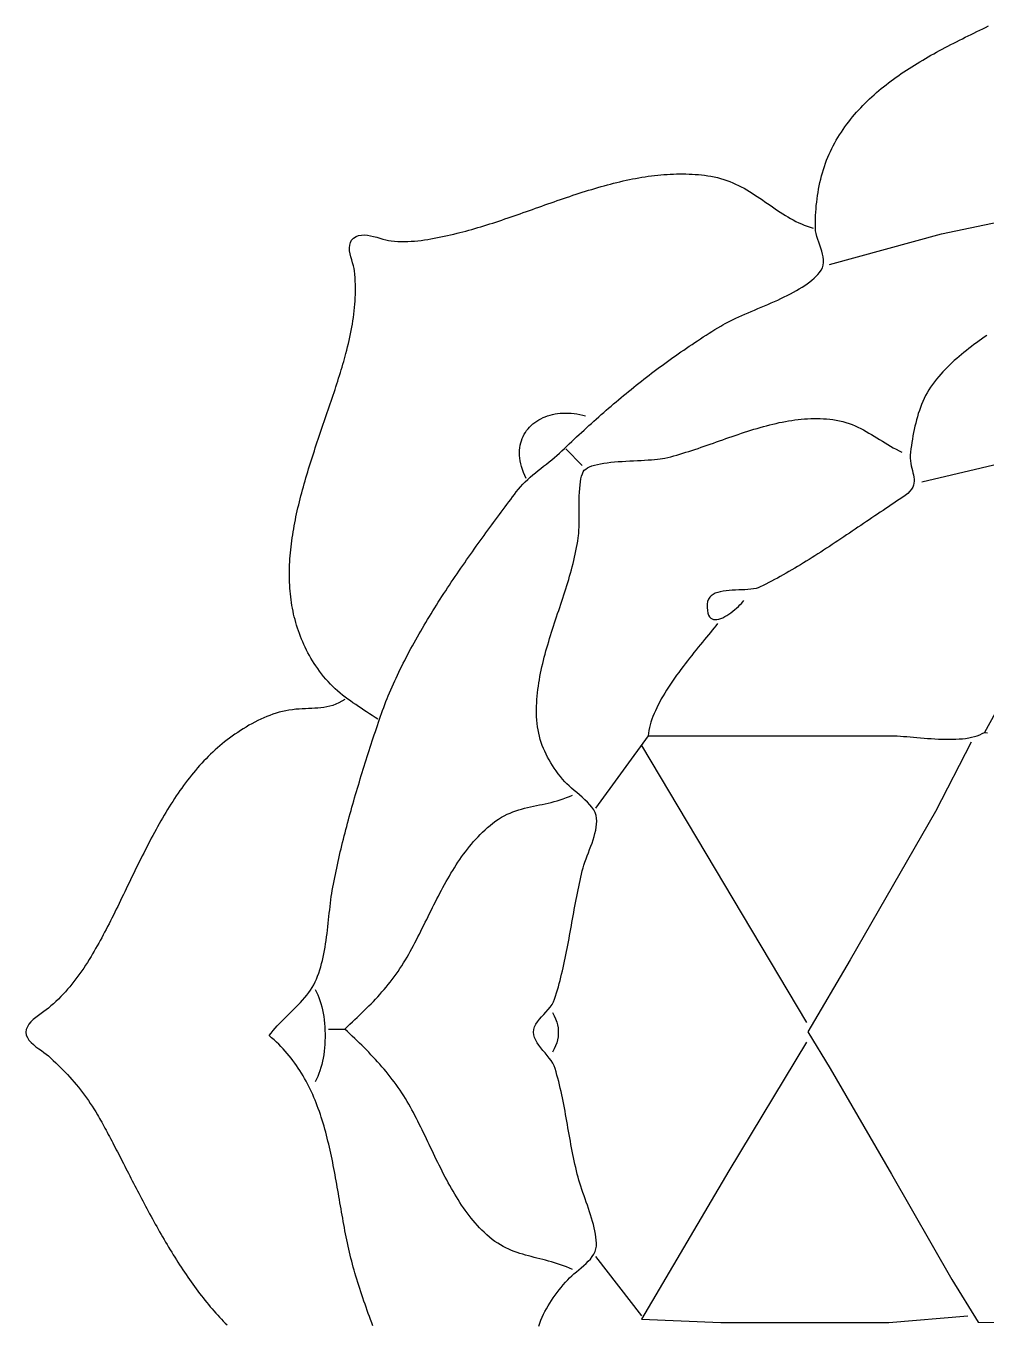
# Model space of a CAD drawing. Header units: millimetres. Extents: x 159 to 840, y 158 to 838.
# Drawn here: x 159.2 to 450.5, y 410.5 to 804.3 of the extents above; entities that cross this region are included whole.
import ezdxf

# ---------------------------------------------------------------- set-up
doc = ezdxf.new("R2010")
doc.units = ezdxf.units.MM
doc.layers.add('0_0_0', color=3, linetype='Continuous')

msp = doc.modelspace()

# ---------------------------------------------------------------- linework, layer by layer
at = {"layer": '0_0_0'}
for points in [[(264.468, 409.9779), (264.1151, 410.9099), (263.7664, 411.8431), (263.4217, 412.7778), (263.081, 413.7138), (262.7445, 414.6511), (262.4122, 415.5898), (262.084, 416.5297), (261.76, 417.471), (261.4402, 418.4136), (261.1246, 419.3574), (260.8133, 420.3026), (260.5063, 421.249), (260.2035, 422.1967), (259.9051, 423.1457), (259.6111, 424.0959), (259.3214, 425.0473), (259.0362, 426), (258.7761, 426.892), (258.5241, 427.7883), (258.2797, 428.6888), (258.0428, 429.5934), (257.8128, 430.5017), (257.5895, 431.4136), (257.3725, 432.329), (257.1615, 433.2477), (256.9561, 434.1694), (256.756, 435.094), (256.5608, 436.0213), (256.3701, 436.9511), (256.1838, 437.8833), (256.0013, 438.8176), (255.8223, 439.7539), (255.6465, 440.692), (255.4736, 441.6316), (255.3032, 442.5727), (255.135, 443.5151), (254.9685, 444.4585), (254.8035, 445.4027), (254.6397, 446.3477), (254.4766, 447.2931), (254.3139, 448.2389), (254.1513, 449.1848), (253.9885, 450.1306), (253.825, 451.0763), (253.6606, 452.0215), (253.4948, 452.9661), (253.3274, 453.9099), (253.158, 454.8528), (252.9863, 455.7945), (252.8118, 456.7349), (252.6343, 457.6737), (252.4535, 458.6109), (252.2689, 459.5462), (252.0802, 460.4794), (251.8871, 461.4104), (251.6892, 462.3389), (251.4862, 463.2648), (251.2778, 464.1879), (251.0635, 465.1081), (250.8431, 466.025), (250.6161, 466.9387), (250.3823, 467.8487), (250.1414, 468.7551), (249.8928, 469.6576), (249.6364, 470.5559), (249.3718, 471.45), (249.0986, 472.3397), (248.8164, 473.2247), (248.525, 474.1049), (248.2239, 474.9801), (247.9129, 475.8501), (247.5915, 476.7148), (247.2595, 477.5739), (246.9165, 478.4272), (246.5622, 479.2747), (246.1961, 480.116), (245.818, 480.951), (245.4275, 481.7796), (245.0243, 482.6015), (244.6079, 483.4166), (244.1782, 484.2247), (243.7346, 485.0256), (243.277, 485.819), (242.8048, 486.6049), (242.3179, 487.3831), (241.8158, 488.1533), (241.2982, 488.9154), (240.7647, 489.6692), (240.215, 490.4145), (239.6488, 491.1511), (239.0656, 491.8788), (238.4652, 492.5976), (237.8473, 493.3071), (237.2114, 494.0072), (236.5572, 494.6977), (235.8844, 495.3784), (235.1926, 496.0492), (234.4815, 496.7098), (233.7507, 497.3601), (233, 498), (233.5641, 498.7667), (234.1621, 499.5186), (234.7899, 500.2575), (235.4435, 500.9853), (236.1186, 501.7037), (236.8112, 502.4148), (237.5171, 503.1203), (238.2323, 503.8221), (238.9527, 504.5221), (239.674, 505.2221), (240.3923, 505.9239), (241.1034, 506.6295), (241.8031, 507.3407), (242.4875, 508.0594), (243.1523, 508.7874), (243.7934, 509.5266), (244.4068, 510.2788), (244.9884, 511.0459), (245.5339, 511.8297), (246.0394, 512.6322), (246.5007, 513.4552), (246.9265, 514.3073), (247.3222, 515.1815), (247.6894, 516.0765), (248.0295, 516.9908), (248.3441, 517.923), (248.6347, 518.8719), (248.9027, 519.8358), (249.1496, 520.8136), (249.3771, 521.8038), (249.5865, 522.8049), (249.7794, 523.8157), (249.9573, 524.8347), (250.1217, 525.8605), (250.2741, 526.8918), (250.416, 527.9271), (250.5489, 528.9651), (250.6743, 530.0044), (250.7938, 531.0436), (250.9088, 532.0813), (251.0209, 533.1161), (251.1315, 534.1467), (251.2421, 535.1715), (251.3544, 536.1893), (251.4696, 537.1987), (251.5895, 538.1983), (251.7154, 539.1866), (251.8489, 540.1623), (251.9915, 541.124), (252.1447, 542.0704), (252.3101, 543), (252.4947, 543.9768), (252.6839, 544.9534), (252.8775, 545.9297), (253.0754, 546.9056), (253.2776, 547.8812), (253.484, 548.8564), (253.6945, 549.8312), (253.909, 550.8056), (254.1275, 551.7796), (254.3498, 552.7532), (254.576, 553.7263), (254.8059, 554.699), (255.0394, 555.6712), (255.2764, 556.6429), (255.517, 557.6141), (255.761, 558.5848), (256.0083, 559.555), (256.2589, 560.5246), (256.5126, 561.4936), (256.7694, 562.4621), (257.0292, 563.43), (257.292, 564.3972), (257.5577, 565.3639), (257.8261, 566.3299), (258.0972, 567.2952), (258.371, 568.2599), (258.6473, 569.2239), (258.9261, 570.1872), (259.2072, 571.1498), (259.4907, 572.1117), (259.7764, 573.0728), (260.0643, 574.0332), (260.3542, 574.9928), (260.6462, 575.9516), (260.9401, 576.9096), (261.2358, 577.8668), (261.5333, 578.8232), (261.8325, 579.7787), (262.1333, 580.7334), (262.4356, 581.6872), (262.7394, 582.6401), (263.0445, 583.5921), (263.351, 584.5431), (263.6587, 585.4933), (263.9675, 586.4424), (264.2774, 587.3907), (264.5883, 588.3379), (264.9001, 589.2842), (265.2127, 590.2294), (265.526, 591.1736), (265.8401, 592.1168), (266.1547, 593.0589), (266.4699, 594), (266.7731, 594.8906), (267.0856, 595.7818), (267.4073, 596.6736), (267.7379, 597.566), (268.0774, 598.4587), (268.4255, 599.3519), (268.7822, 600.2454), (269.1473, 601.1391), (269.5205, 602.033), (269.9018, 602.9271), (270.291, 603.8213), (270.688, 604.7154), (271.0925, 605.6095), (271.5045, 606.5036), (271.9238, 607.3974), (272.3502, 608.291), (272.7836, 609.1844), (273.2238, 610.0774), (273.6707, 610.9699), (274.1241, 611.862), (274.5839, 612.7536), (275.0499, 613.6446), (275.5219, 614.5349), (275.9998, 615.4245), (276.4835, 616.3133), (276.9727, 617.2013), (277.4674, 618.0884), (277.9674, 618.9745), (278.4725, 619.8596), (278.9826, 620.7436), (279.4975, 621.6265), (280.017, 622.5081), (280.5411, 623.3885), (281.0695, 624.2676), (281.6022, 625.1453), (282.1388, 626.0215), (282.6794, 626.8962), (283.2237, 627.7693), (283.7716, 628.6408), (284.3229, 629.5106), (284.8775, 630.3786), (285.4352, 631.2449), (285.9959, 632.1092), (286.5594, 632.9716), (287.1256, 633.832), (287.6943, 634.6904), (288.2653, 635.5466), (288.8385, 636.4006), (289.4138, 637.2524), (289.9909, 638.1018), (290.5698, 638.9489), (291.1503, 639.7936), (291.7321, 640.6358), (292.3153, 641.4754), (292.8996, 642.3124), (293.4848, 643.1468), (294.0709, 643.9784), (294.6576, 644.8072), (295.2448, 645.6331), (295.8323, 646.4561), (296.42, 647.2762), (297.0078, 648.0932), (297.5955, 648.9071), (298.1829, 649.7178), (298.7698, 650.5253), (299.3562, 651.3295), (299.9419, 652.1304), (300.5266, 652.9278), (301.1103, 653.7218), (301.6929, 654.5123), (302.274, 655.2991), (302.8537, 656.0823), (303.4317, 656.8618), (304.0079, 657.6375), (304.5821, 658.4094), (305.1542, 659.1774), (305.7241, 659.9414), (306.2915, 660.7014), (306.8563, 661.4573), (307.4184, 662.2091), (307.9776, 662.9567), (308.6076, 663.7594), (309.2731, 664.5356), (309.9706, 665.2879), (310.6963, 666.0187), (311.4468, 666.7306), (312.2185, 667.4261), (313.0078, 668.1078), (313.8111, 668.7783), (314.6249, 669.4401), (315.4456, 670.0957), (316.2696, 670.7477), (317.0933, 671.3986), (317.9132, 672.051), (318.7257, 672.7074), (319.5272, 673.3704), (320.3142, 674.0425), (321.083, 674.7263), (321.8302, 675.4243), (322.5749, 676.1378), (323.3191, 676.8475), (324.0629, 677.5534), (324.8064, 678.2556), (325.5497, 678.954), (326.2929, 679.6488), (327.0361, 680.34), (327.7794, 681.0275), (328.5229, 681.7115), (329.2668, 682.392), (330.011, 683.069), (330.7558, 683.7425), (331.5012, 684.4126), (332.2473, 685.0794), (332.9942, 685.7428), (333.7421, 686.4029), (334.4909, 687.0597), (335.2409, 687.7133), (335.9921, 688.3637), (336.7447, 689.011), (337.4987, 689.6551), (338.2542, 690.2962), (339.0113, 690.9342), (339.7702, 691.5692), (340.531, 692.2012), (341.2936, 692.8304), (342.0583, 693.4566), (342.8252, 694.0799), (343.5943, 694.7005), (344.3657, 695.3182), (345.1396, 695.9332), (345.9161, 696.5455), (346.6952, 697.1552), (347.477, 697.7622), (348.2617, 698.3665), (349.0494, 698.9684), (349.8401, 699.5677), (350.634, 700.1645), (351.4311, 700.7589), (352.2316, 701.3508), (353.0356, 701.9404), (353.8432, 702.5277), (354.6544, 703.1126), (355.4694, 703.6953), (356.2882, 704.2757), (357.1111, 704.854), (357.938, 705.4301), (358.7691, 706.004), (359.6045, 706.576), (360.4442, 707.1458), (361.2885, 707.7137), (362.1373, 708.2796), (362.9908, 708.8435), (363.8491, 709.4056), (364.7123, 709.9658), (365.5805, 710.5242), (366.4538, 711.0808), (367.3323, 711.6356), (368.2161, 712.1887), (369.1053, 712.7402), (370, 713.2901), (370.6759, 713.6897), (371.394, 714.0889), (372.1514, 714.4881), (372.9453, 714.8876), (373.7728, 715.2878), (374.631, 715.6892), (375.517, 716.092), (376.4281, 716.4968), (377.3613, 716.9039), (378.3138, 717.3137), (379.2827, 717.7265), (380.2651, 718.1428), (381.2582, 718.5629), (382.2591, 718.9873), (383.265, 719.4164), (384.2729, 719.8504), (385.2801, 720.2899), (386.2836, 720.7352), (387.2806, 721.1867), (388.2682, 721.6448), (389.2436, 722.1098), (390.2039, 722.5823), (391.1462, 723.0625), (392.0676, 723.5508), (392.9654, 724.0477), (393.8366, 724.5535), (394.6784, 725.0687), (395.4879, 725.5935), (396.2622, 726.1285), (396.9985, 726.674), (397.6939, 727.2303), (398.3456, 727.7979), (398.9507, 728.3772), (399.5062, 728.9685), (400.0094, 729.5723), (400.4575, 730.189), (400.8646, 730.9382), (401.1152, 731.7219), (401.2281, 732.5356), (401.2224, 733.3748), (401.1168, 734.235), (400.9302, 735.1116), (400.6816, 736.0003), (400.3898, 736.8964), (400.0737, 737.7955), (399.7523, 738.693), (399.4443, 739.5845), (399.1687, 740.4654), (398.9444, 741.3313), (398.7903, 742.1777), (398.7253, 743), (398.7166, 743.9506), (398.7239, 744.9123), (398.7475, 745.8836), (398.7874, 746.8634), (398.8438, 747.8503), (398.9169, 748.8431), (399.0068, 749.8406), (399.1138, 750.8414), (399.2378, 751.8444), (399.3792, 752.8483), (399.5381, 753.8517), (399.7145, 754.8536), (399.9088, 755.8524), (400.1209, 756.8472), (400.3512, 757.8365), (400.5998, 758.8191), (400.8667, 759.7937), (401.1523, 760.7592), (401.4565, 761.7141), (401.7797, 762.6574), (402.1219, 763.5876), (402.4833, 764.5036), (402.8641, 765.4041), (403.2644, 766.2878), (403.6843, 767.1535), (404.1242, 768), (404.5944, 768.855), (405.0783, 769.6969), (405.5754, 770.5259), (406.0857, 771.3421), (406.6089, 772.1458), (407.1447, 772.9372), (407.6929, 773.7165), (408.2534, 774.4839), (408.8258, 775.2396), (409.41, 775.9837), (410.0057, 776.7166), (410.6127, 777.4384), (411.2308, 778.1493), (411.8597, 778.8495), (412.4992, 779.5392), (413.1491, 780.2187), (413.8092, 780.8881), (414.4793, 781.5476), (415.159, 782.1975), (415.8482, 782.8379), (416.5467, 783.469), (417.2542, 784.0911), (417.9705, 784.7044), (418.6954, 785.309), (419.4287, 785.9052), (420.17, 786.4931), (420.9193, 787.073), (421.6762, 787.6451), (422.4406, 788.2096), (423.2122, 788.7667), (423.9908, 789.3166), (424.7762, 789.8594), (425.5681, 790.3955), (426.3663, 790.9249), (427.1707, 791.448), (427.9808, 791.9649), (428.7966, 792.4758), (429.6178, 792.9809), (430.4442, 793.4805), (431.2756, 793.9746), (432.1116, 794.4637), (432.9522, 794.9477), (433.7971, 795.427), (434.646, 795.9017), (435.4987, 796.3721), (436.355, 796.8384), (437.2147, 797.3007), (438.0775, 797.7593), (438.9432, 798.2143), (439.8116, 798.666), (440.6825, 799.1146), (441.5556, 799.5603), (442.4308, 800.0033), (443.3077, 800.4437), (444.1862, 800.8819), (445.0659, 801.318), (445.9468, 801.7521), (446.8286, 802.1846), (447.711, 802.6156), (448.5939, 803.0453), (449.4769, 803.4739), (450.36, 803.9016), (451.2427, 804.3287)], [(403, 732), (437, 741.2685), (482.8711, 750.8611), (499, 762.7932), (514.2593, 751.1404), (572, 738.0247), (592.9066, 732.3364), (601, 743)], [(266, 594), (265.1365, 594.5695), (264.2772, 595.1293), (263.4228, 595.6818), (262.5738, 596.2293), (261.7307, 596.7741), (260.8942, 597.3184), (260.0647, 597.8645), (259.2429, 598.4149), (258.4294, 598.9718), (257.6246, 599.5374), (256.8291, 600.1142), (256.0436, 600.7044), (255.2686, 601.3102), (254.5047, 601.9342), (253.7524, 602.5784), (253.0123, 603.2453), (252.2849, 603.9371), (251.5709, 604.6562), (250.8708, 605.4048), (250.1852, 606.1853), (249.5146, 607), (248.9052, 607.7807), (248.3171, 608.5658), (247.7499, 609.3551), (247.2034, 610.1486), (246.6774, 610.9461), (246.1716, 611.7476), (245.6857, 612.553), (245.2195, 613.3624), (244.7728, 614.1755), (244.3453, 614.9923), (243.9367, 615.8128), (243.5468, 616.6368), (243.1754, 617.4644), (242.8222, 618.2954), (242.487, 619.1298), (242.1694, 619.9675), (241.8694, 620.8084), (241.5865, 621.6525), (241.3206, 622.4996), (241.0715, 623.3498), (240.8387, 624.2029), (240.6223, 625.0589), (240.4217, 625.9177), (240.2369, 626.7792), (240.0676, 627.6434), (239.9135, 628.5102), (239.7744, 629.3795), (239.6499, 630.2513), (239.54, 631.1254), (239.4443, 632.0018), (239.3626, 632.8805), (239.2945, 633.7614), (239.24, 634.6443), (239.1987, 635.5293), (239.1704, 636.4162), (239.1548, 637.305), (239.1517, 638.1957), (239.1609, 639.088), (239.182, 639.9821), (239.2149, 640.8777), (239.2592, 641.7749), (239.3148, 642.6736), (239.3814, 643.5736), (239.4587, 644.475), (239.5466, 645.3776), (239.6446, 646.2814), (239.7527, 647.1863), (239.8705, 648.0922), (239.9978, 648.9991), (240.1343, 649.9069), (240.2799, 650.8156), (240.4342, 651.725), (240.597, 652.635), (240.7681, 653.5457), (240.9471, 654.4569), (241.134, 655.3686), (241.3283, 656.2807), (241.5299, 657.1932), (241.7385, 658.1059), (241.9538, 659.0188), (242.1757, 659.9318), (242.4038, 660.8448), (242.6379, 661.7579), (242.8779, 662.6708), (243.1233, 663.5836), (243.374, 664.4961), (243.6297, 665.4084), (243.8901, 666.3203), (244.1551, 667.2317), (244.4244, 668.1426), (244.6977, 669.0529), (244.9748, 669.9626), (245.2554, 670.8715), (245.5392, 671.7797), (245.8261, 672.687), (246.1158, 673.5933), (246.408, 674.4986), (246.7025, 675.4029), (246.999, 676.306), (247.2973, 677.2078), (247.5971, 678.1084), (247.8982, 679.0076), (248.2004, 679.9054), (248.5033, 680.8017), (248.8068, 681.6964), (249.1105, 682.5894), (249.4143, 683.4808), (249.7179, 684.3703), (250.0211, 685.258), (250.3235, 686.1438), (250.625, 687.0276), (250.9252, 687.9093), (251.2241, 688.7888), (251.5212, 689.6662), (251.8164, 690.5413), (252.1093, 691.414), (252.3998, 692.2843), (252.6877, 693.1521), (252.9726, 694.0173), (253.2542, 694.8799), (253.5325, 695.7398), (253.807, 696.5969), (254.0776, 697.4512), (254.344, 698.3026), (254.606, 699.1509), (254.8633, 699.9962), (255.1157, 700.8384), (255.3628, 701.6774), (255.6046, 702.5131), (255.8406, 703.3455), (256.0707, 704.1745), (256.2947, 705), (256.5544, 705.9853), (256.8054, 706.9711), (257.0469, 707.9574), (257.2784, 708.9444), (257.4995, 709.9321), (257.7095, 710.9207), (257.9079, 711.9102), (258.0942, 712.9008), (258.2678, 713.8926), (258.4281, 714.8856), (258.5747, 715.8799), (258.7069, 716.8757), (258.8242, 717.8731), (258.9261, 718.8721), (259.012, 719.8729), (259.0813, 720.8756), (259.1336, 721.8802), (259.1683, 722.8869), (259.1847, 723.8957), (259.1825, 724.9069), (259.1609, 725.9203), (259.1196, 726.9363), (259.0578, 727.9548), (258.9752, 728.976), (258.8711, 730), (258.7461, 730.743), (258.5474, 731.5571), (258.3027, 732.4259), (258.0396, 733.3326), (257.7861, 734.2609), (257.5697, 735.1941), (257.4184, 736.1157), (257.3598, 737.0092), (257.4217, 737.8581), (257.6318, 738.6457), (258.018, 739.3557), (258.608, 739.9714), (259.3433, 740.4428), (260.1404, 740.7459), (260.9888, 740.902), (261.8782, 740.9328), (262.798, 740.8598), (263.7378, 740.7047), (264.6872, 740.4889), (265.6357, 740.2341), (266.573, 739.9617), (267.4885, 739.6935), (268.3717, 739.4509), (269.2124, 739.2555), (270, 739.1289), (271.0105, 739.0321), (272.0212, 738.9676), (273.0317, 738.9338), (274.0418, 738.929), (275.0515, 738.9515), (276.0604, 738.9997), (277.0684, 739.0718), (278.0752, 739.1664), (279.0808, 739.2816), (280.0849, 739.4159), (281.0872, 739.5675), (282.0877, 739.7349), (283.0861, 739.9163), (284.0822, 740.1101), (285.0758, 740.3146), (286.0667, 740.5283), (287.0548, 740.7494), (288.0399, 740.9762), (289.0216, 741.2071), (290, 741.4406), (290.8941, 741.659), (291.7904, 741.8858), (292.6888, 742.1208), (293.5892, 742.3635), (294.4916, 742.6138), (295.396, 742.8712), (296.3024, 743.1354), (297.2106, 743.4061), (298.1206, 743.683), (299.0325, 743.9657), (299.9462, 744.254), (300.8616, 744.5475), (301.7787, 744.8459), (302.6975, 745.1488), (303.6178, 745.456), (304.5398, 745.7671), (305.4634, 746.0817), (306.3884, 746.3997), (307.3149, 746.7206), (308.2429, 747.0441), (309.1722, 747.3699), (310.1029, 747.6976), (311.035, 748.0271), (311.9683, 748.3578), (312.9028, 748.6896), (313.8386, 749.022), (314.7756, 749.3548), (315.7136, 749.6876), (316.6528, 750.0201), (317.593, 750.352), (318.5343, 750.683), (319.4765, 751.0127), (320.4197, 751.3409), (321.3638, 751.6671), (322.3087, 751.9911), (323.2545, 752.3125), (324.201, 752.6311), (325.1484, 752.9464), (326.0964, 753.2582), (327.0451, 753.5662), (327.9945, 753.87), (328.9444, 754.1693), (329.8949, 754.4638), (330.846, 754.7531), (331.7975, 755.037), (332.7495, 755.3151), (333.7018, 755.5871), (334.6546, 755.8526), (335.6077, 756.1114), (336.5611, 756.363), (337.5148, 756.6073), (338.4686, 756.8439), (339.4227, 757.0724), (340.3769, 757.2925), (341.3312, 757.5039), (342.2856, 757.7063), (343.24, 757.8993), (344.1944, 758.0827), (345.1488, 758.256), (346.1031, 758.4191), (347.0573, 758.5715), (348.0113, 758.7129), (348.9651, 758.8431), (349.9187, 758.9616), (350.872, 759.0682), (351.825, 759.1626), (352.7776, 759.2443), (353.7299, 759.3132), (354.6817, 759.3688), (355.6331, 759.4108), (356.584, 759.439), (357.5343, 759.453), (358.4841, 759.4525), (359.4333, 759.4371), (360.3818, 759.4065), (361.3296, 759.3605), (362.2767, 759.2986), (363.223, 759.2206), (364.1686, 759.1261), (365.1133, 759.0148), (366.0571, 758.8865), (367, 758.7407), (368.0121, 758.5544), (369.0015, 758.333), (369.9691, 758.0783), (370.9162, 757.7922), (371.8438, 757.4766), (372.7531, 757.1333), (373.6452, 756.7643), (374.5212, 756.3713), (375.3823, 755.9563), (376.2296, 755.5211), (377.0641, 755.0676), (377.8872, 754.5977), (378.6997, 754.1133), (379.503, 753.6162), (380.2981, 753.1083), (381.0861, 752.5916), (381.8682, 752.0677), (382.6455, 751.5387), (383.4191, 751.0065), (384.1902, 750.4728), (384.9598, 749.9395), (385.7291, 749.4086), (386.4993, 748.8819), (387.2714, 748.3613), (388.0467, 747.8487), (388.8261, 747.3459), (389.6109, 746.8547), (390.4021, 746.3772), (391.2009, 745.9151), (392.0084, 745.4704), (392.8258, 745.0449), (393.6542, 744.6404), (394.4946, 744.2589), (395.3483, 743.9022), (396.2163, 743.5723), (397.0998, 743.2709), (398, 743)], [(450.7434, 710.4317), (449.945, 709.8913), (449.1523, 709.3442), (448.3656, 708.79), (447.585, 708.2285), (446.8108, 707.6594), (446.0432, 707.0823), (445.2826, 706.497), (444.5291, 705.9031), (443.7829, 705.3004), (443.0443, 704.6885), (442.3136, 704.0671), (441.591, 703.436), (440.8766, 702.7948), (440.1709, 702.1433), (439.4739, 701.481), (438.786, 700.8078), (438.1074, 700.1233), (437.4383, 699.4273), (436.7789, 698.7193), (436.1296, 697.9992), (435.458, 697.2123), (434.8241, 696.4097), (434.2264, 695.592), (433.6638, 694.7599), (433.1348, 693.9138), (432.6381, 693.0545), (432.1724, 692.1825), (431.7363, 691.2984), (431.3285, 690.4028), (430.9477, 689.4963), (430.5925, 688.5795), (430.2616, 687.653), (429.9537, 686.7174), (429.6674, 685.7734), (429.4013, 684.8214), (429.1542, 683.8622), (428.9248, 682.8963), (428.7116, 681.9242), (428.5134, 680.9467), (428.3288, 679.9643), (428.1564, 678.9776), (427.995, 677.9873), (427.8433, 676.9938), (427.6997, 675.9978), (427.5632, 675), (427.4816, 674.0867), (427.4783, 673.219), (427.5394, 672.3933), (427.6511, 671.6058), (427.7994, 670.8528), (427.9705, 670.1307), (428.1506, 669.4358), (428.3257, 668.7642), (428.482, 668.1124), (428.6056, 667.4767), (428.6826, 666.8533), (428.6992, 666.2385), (428.6415, 665.6287), (428.4956, 665.0202), (428.2477, 664.4092), (427.8838, 663.7921), (427.3901, 663.1651), (426.7527, 662.5246), (425.9578, 661.8668), (424.9915, 661.1882), (424.1823, 660.658), (423.3691, 660.1223), (422.5519, 659.5814), (421.7309, 659.0356), (420.9062, 658.4852), (420.0779, 657.9306), (419.2462, 657.372), (418.4111, 656.8098), (417.5728, 656.2443), (416.7315, 655.6758), (415.8872, 655.1047), (415.0401, 654.5312), (414.1903, 653.9556), (413.338, 653.3783), (412.4832, 652.7996), (411.626, 652.2198), (410.7667, 651.6393), (409.9053, 651.0583), (409.042, 650.4771), (408.1768, 649.8961), (407.31, 649.3156), (406.4416, 648.7359), (405.5717, 648.1574), (404.7006, 647.5803), (403.8282, 647.0049), (402.9548, 646.4316), (402.0804, 645.8607), (401.2053, 645.2925), (400.3294, 644.7274), (399.453, 644.1655), (398.5761, 643.6074), (397.699, 643.0532), (396.8216, 642.5033), (395.9442, 641.958), (395.0669, 641.4176), (394.1897, 640.8825), (393.3129, 640.3529), (392.4365, 639.8292), (391.5606, 639.3116), (390.6855, 638.8006), (389.8112, 638.2964), (388.9378, 637.7994), (388.0655, 637.3098), (387.1944, 636.828), (386.3246, 636.3542), (385.4563, 635.8889), (384.5895, 635.4323), (383.7245, 634.9847), (382.8612, 634.5465), (382, 634.118), (381.396, 633.8722), (380.7097, 633.6804), (379.9514, 633.5345), (379.1317, 633.4267), (378.2612, 633.3489), (377.3505, 633.2934), (376.41, 633.252), (375.4504, 633.217), (374.4822, 633.1803), (373.516, 633.1341), (372.5623, 633.0704), (371.6317, 632.9812), (370.7347, 632.8587), (369.8819, 632.6949), (369.0838, 632.4819), (368.351, 632.2117), (367.6941, 631.8764), (367.1235, 631.468), (366.65, 630.9788), (366.2839, 630.4006), (366.0359, 629.7256), (365.9166, 628.9459), (365.8914, 627.8751), (365.9538, 626.9596), (366.0975, 626.1911), (366.3161, 625.5615), (366.6033, 625.0627), (366.9528, 624.6866), (367.3582, 624.4249), (367.8132, 624.2695), (368.3114, 624.2123), (368.8466, 624.2451), (369.4124, 624.3598), (370.0024, 624.5483), (370.6104, 624.8023), (371.2299, 625.1137), (371.8548, 625.4745), (372.4785, 625.8763), (373.0949, 626.3112), (373.6976, 626.7709), (374.2802, 627.2473), (374.8364, 627.7323), (375.3599, 628.2176), (375.8443, 628.6952), (376.2833, 629.1569), (376.6707, 629.5945), (377, 630)], [(311, 667), (310.5513, 667.939), (310.1605, 668.8623), (309.8262, 669.7691), (309.5471, 670.6589), (309.3219, 671.5312), (309.1494, 672.3854), (309.0282, 673.221), (308.9572, 674.0375), (308.935, 674.8342), (308.9604, 675.6106), (309.032, 676.3662), (309.1487, 677.1003), (309.309, 677.8126), (309.5118, 678.5024), (309.7558, 679.1691), (310.0397, 679.8122), (310.3622, 680.4312), (310.722, 681.0255), (311.1179, 681.5945), (311.5486, 682.1378), (312.0128, 682.6547), (312.5092, 683.1447), (313.0365, 683.6072), (313.5936, 684.0417), (314.179, 684.4476), (314.7916, 684.8245), (315.43, 685.1716), (316.093, 685.4886), (316.7793, 685.7748), (317.4875, 686.0296), (318.2166, 686.2526), (318.9651, 686.4432), (319.7317, 686.6008), (320.5153, 686.7249), (321.3145, 686.8148), (322.1281, 686.8702), (322.9547, 686.8903), (323.7931, 686.8748), (324.6421, 686.8229), (325.5003, 686.7342), (326.3664, 686.6081), (327.2393, 686.4441), (328.1175, 686.2415), (329, 686)], [(431, 666), (458, 672.3488), (484.9954, 677.1829), (499.0887, 686.8079), (511.0147, 678.0587), (545, 671.2685), (563.9599, 666.2022), (571, 673)], [(314.7658, 409.8773), (315.0961, 410.7896), (315.4521, 411.6881), (315.8335, 412.5734), (316.2397, 413.4462), (316.6703, 414.3071), (317.1249, 415.1569), (317.603, 415.9962), (318.1041, 416.8257), (318.6278, 417.6461), (319.1736, 418.4579), (319.7411, 419.262), (320.3299, 420.0589), (320.9394, 420.8493), (321.5693, 421.6339), (322.219, 422.4135), (322.8881, 423.1885), (323.5763, 423.9598), (324.1538, 424.556), (324.7935, 425.1512), (325.4813, 425.7484), (326.2029, 426.3504), (326.9442, 426.9603), (327.6909, 427.5808), (328.4288, 428.2149), (329.1439, 428.8655), (329.8217, 429.5355), (330.4482, 430.2279), (331.0092, 430.9455), (331.4904, 431.6913), (331.8777, 432.4682), (332.1569, 433.2791), (332.3137, 434.1269), (332.334, 435.0146), (332.2601, 435.9359), (332.1468, 436.8681), (331.9973, 437.8099), (331.8147, 438.7602), (331.6022, 439.7178), (331.3629, 440.6816), (331.1, 441.6504), (330.8167, 442.623), (330.5162, 443.5984), (330.2015, 444.5753), (329.8758, 445.5527), (329.5424, 446.5292), (329.2043, 447.5039), (328.8647, 448.4755), (328.5268, 449.4429), (328.1937, 450.405), (327.8686, 451.3605), (327.5547, 452.3083), (327.255, 453.2474), (326.9729, 454.1764), (326.7114, 455.0943), (326.4737, 456), (326.2306, 456.9929), (325.997, 457.9879), (325.7721, 458.985), (325.555, 459.9838), (325.3452, 460.9844), (325.1419, 461.9863), (324.9443, 462.9896), (324.7518, 463.994), (324.5636, 464.9994), (324.3789, 466.0056), (324.1972, 467.0124), (324.0176, 468.0196), (323.8394, 469.0272), (323.6618, 470.0348), (323.4843, 471.0424), (323.306, 472.0497), (323.1263, 473.0566), (322.9443, 474.063), (322.7594, 475.0686), (322.5708, 476.0733), (322.3779, 477.0769), (322.1799, 478.0793), (321.9761, 479.0802), (321.7657, 480.0795), (321.548, 481.0771), (321.3223, 482.0727), (321.088, 483.0662), (320.8441, 484.0574), (320.5902, 485.0462), (320.3253, 486.0323), (320.0488, 487.0157), (319.76, 487.9961), (319.4509, 488.8109), (319.0332, 489.6147), (318.5277, 490.4092), (317.9555, 491.1961), (317.3378, 491.977), (316.6957, 492.7536), (316.0501, 493.5276), (315.4223, 494.3005), (314.8331, 495.0741), (314.3039, 495.85), (313.8555, 496.6298), (313.5091, 497.4154), (313.2858, 498.2082), (313.2067, 499.01), (313.2952, 499.8575), (313.5442, 500.6711), (313.9281, 501.4565), (314.4216, 502.2195), (314.9994, 502.9662), (315.6361, 503.7024), (316.3062, 504.4339), (316.9845, 505.1666), (317.6456, 505.9063), (318.2641, 506.6591), (318.8146, 507.4307), (319.2718, 508.227), (319.6103, 509.054), (319.9061, 509.9943), (320.1921, 510.9386), (320.4688, 511.8868), (320.7366, 512.8386), (320.9958, 513.7939), (321.247, 514.7525), (321.4905, 515.7142), (321.7268, 516.6788), (321.9563, 517.6462), (322.1794, 518.6161), (322.3965, 519.5885), (322.6081, 520.563), (322.8145, 521.5395), (323.0163, 522.5178), (323.2138, 523.4978), (323.4074, 524.4793), (323.5977, 525.462), (323.7849, 526.4459), (323.9695, 527.4306), (324.152, 528.4161), (324.3327, 529.4022), (324.5121, 530.3886), (324.6907, 531.3752), (324.8688, 532.3619), (325.0468, 533.3483), (325.2252, 534.3344), (325.4044, 535.32), (325.5849, 536.3048), (325.767, 537.2887), (325.9511, 538.2715), (326.1378, 539.2531), (326.3274, 540.2332), (326.5203, 541.2117), (326.717, 542.1884), (326.9179, 543.163), (327.1234, 544.1355), (327.3339, 545.1056), (327.5499, 546.0732), (327.7718, 547.038), (328, 548), (328.2287, 548.8622), (328.501, 549.7502), (328.8086, 550.6608), (329.1437, 551.5908), (329.4982, 552.5368), (329.8641, 553.4956), (330.2334, 554.464), (330.5982, 555.4387), (330.9504, 556.4165), (331.2821, 557.3942), (331.5852, 558.3684), (331.8518, 559.3359), (332.0738, 560.2935), (332.2432, 561.2379), (332.3521, 562.166), (332.3925, 563.0743), (332.3564, 563.9598), (332.2005, 564.822), (331.8987, 565.6639), (331.4687, 566.4861), (330.9282, 567.2891), (330.2947, 568.0734), (329.5859, 568.8397), (328.8195, 569.5884), (328.013, 570.3202), (327.1842, 571.0356), (326.3507, 571.7351), (325.5301, 572.4193), (324.7401, 573.0888), (323.9983, 573.7441), (323.3223, 574.3859), (322.7299, 575.0146), (322.0298, 575.8311), (321.3574, 576.6503), (320.7131, 577.4729), (320.0971, 578.2998), (319.5095, 579.1316), (318.9506, 579.9693), (318.4207, 580.8134), (317.92, 581.6649), (317.4487, 582.5244), (317.0071, 583.3927), (316.5954, 584.2707), (316.2138, 585.159), (315.8626, 586.0584), (315.542, 586.9698), (315.2523, 587.8938), (314.9937, 588.8312), (314.7663, 589.7829), (314.5706, 590.7496), (314.4066, 591.7319), (314.2747, 592.7309), (314.1751, 593.747), (314.108, 594.7813), (314.0736, 595.8343), (314.0722, 596.907), (314.1041, 598), (314.1578, 599.0159), (314.2289, 600.0268), (314.3169, 601.0327), (314.421, 602.0338), (314.5408, 603.0303), (314.6756, 604.0224), (314.8247, 605.0103), (314.9877, 605.9942), (315.1639, 606.9741), (315.3526, 607.9504), (315.5533, 608.9232), (315.7654, 609.8926), (315.9883, 610.8589), (316.2213, 611.8222), (316.4639, 612.7828), (316.7154, 613.7407), (316.9754, 614.6962), (317.243, 615.6495), (317.5178, 616.6007), (317.7991, 617.55), (318.0864, 618.4976), (318.379, 619.4436), (318.6763, 620.3884), (318.9778, 621.3319), (319.2827, 622.2745), (319.5906, 623.2163), (319.9008, 624.1575), (320.2127, 625.0982), (320.5256, 626.0386), (320.8391, 626.979), (321.1525, 627.9195), (321.4651, 628.8602), (321.7764, 629.8015), (322.0858, 630.7433), (322.3927, 631.686), (322.6965, 632.6297), (322.9965, 633.5745), (323.2921, 634.5207), (323.5828, 635.4685), (323.868, 636.418), (324.147, 637.3693), (324.4192, 638.3228), (324.6841, 639.2785), (324.941, 640.2367), (325.1893, 641.1975), (325.4284, 642.1611), (325.6578, 643.1277), (325.8768, 644.0974), (326.0848, 645.0705), (326.2811, 646.0471), (326.4653, 647.0275), (326.6367, 648.0117), (326.7947, 649), (326.8761, 649.6752), (326.9356, 650.4639), (326.9765, 651.3531), (327.0026, 652.3295), (327.0174, 653.38), (327.0244, 654.4913), (327.0271, 655.6504), (327.0293, 656.844), (327.0343, 658.059), (327.0458, 659.2822), (327.0674, 660.5004), (327.1026, 661.7006), (327.1549, 662.8693), (327.2279, 663.9937), (327.3253, 665.0603), (327.4504, 666.0562), (327.607, 666.9681), (327.7986, 667.7828), (328.0287, 668.4872), (328.3009, 669.068), (328.6188, 669.5123), (329.0519, 669.9033), (329.589, 670.2555), (330.2222, 670.5711), (330.9433, 670.8525), (331.7446, 671.1021), (332.618, 671.3222), (333.5556, 671.5153), (334.5495, 671.6837), (335.5917, 671.8299), (336.6743, 671.9561), (337.7893, 672.0647), (338.9287, 672.1582), (340.0847, 672.2389), (341.2493, 672.3092), (342.4144, 672.3714), (343.5723, 672.428), (344.7149, 672.4813), (345.8343, 672.5336), (346.9225, 672.5875), (347.9716, 672.6452), (348.9737, 672.7091), (349.9207, 672.7816), (350.8048, 672.8651), (351.618, 672.9619), (352.3524, 673.0745), (353, 673.2052), (353.9086, 673.4236), (354.8195, 673.6546), (355.7327, 673.8974), (356.648, 674.1512), (357.5655, 674.4154), (358.485, 674.6891), (359.4066, 674.9717), (360.3301, 675.2625), (361.2556, 675.5606), (362.1829, 675.8655), (363.112, 676.1763), (364.0429, 676.4924), (364.9755, 676.813), (365.9098, 677.1374), (366.8457, 677.4648), (367.7831, 677.7946), (368.722, 678.126), (369.6624, 678.4583), (370.6042, 678.7907), (371.5473, 679.1226), (372.4917, 679.4532), (373.4374, 679.7818), (374.3842, 680.1076), (375.3322, 680.4299), (376.2813, 680.7481), (377.2314, 681.0613), (378.1825, 681.3689), (379.1345, 681.6701), (380.0874, 681.9642), (381.0411, 682.2505), (381.9956, 682.5282), (382.9508, 682.7967), (383.9067, 683.0551), (384.8632, 683.3029), (385.8202, 683.5391), (386.7778, 683.7632), (387.7358, 683.9744), (388.6943, 684.1719), (389.6531, 684.3551), (390.6122, 684.5232), (391.5716, 684.6755), (392.5311, 684.8112), (393.4908, 684.9297), (394.4506, 685.0302), (395.4105, 685.112), (396.3703, 685.1743), (397.3301, 685.2165), (398.2898, 685.2378), (399.2493, 685.2374), (400.2086, 685.2147), (401.1676, 685.1689), (402.1263, 685.0994), (403.0846, 685.0053), (404.0425, 684.886), (405, 684.7407), (406.0274, 684.5463), (407.0235, 684.311), (407.9906, 684.0377), (408.9312, 683.7292), (409.8478, 683.3884), (410.7427, 683.0181), (411.6184, 682.6213), (412.4773, 682.2007), (413.3218, 681.7594), (414.1544, 681.3), (414.9776, 680.8256), (415.7937, 680.339), (416.6051, 679.8429), (417.4144, 679.3405), (418.2238, 678.8344), (419.036, 678.3275), (419.8532, 677.8228), (420.678, 677.3231), (421.5128, 676.8313), (422.3599, 676.3501), (423.2218, 675.8826), (424.1011, 675.4316), (425, 675)], [(323, 676), (328, 671)], [(369, 623), (368.4997, 622.3673), (367.9767, 621.7135), (367.4327, 621.0395), (366.8694, 620.3461), (366.2885, 619.6342), (365.6917, 618.9047), (365.0806, 618.1584), (364.4571, 617.3962), (363.8227, 616.619), (363.1793, 615.8276), (362.5284, 615.0229), (361.8718, 614.2057), (361.2112, 613.377), (360.5484, 612.5376), (359.8849, 611.6884), (359.2225, 610.8302), (358.563, 609.9639), (357.9079, 609.0904), (357.2591, 608.2106), (356.6182, 607.3252), (355.9869, 606.4352), (355.3669, 605.5414), (354.7599, 604.6448), (354.1676, 603.7461), (353.5918, 602.8463), (353.0341, 601.9462), (352.4962, 601.0467), (351.9798, 600.1486), (351.4866, 599.2528), (351.0184, 598.3603), (350.5768, 597.4717), (350.1636, 596.5881), (349.7803, 595.7103), (349.4288, 594.8391), (349.1108, 593.9754), (348.8279, 593.1202), (348.5818, 592.2741), (348.3743, 591.4382), (348.207, 590.6133), (348.0816, 589.8003), (348, 589), (421, 589), (421.8167, 588.9902), (422.6739, 588.9623), (423.5684, 588.9186), (424.4969, 588.8613), (425.4562, 588.7927), (426.443, 588.7151), (427.4541, 588.6306), (428.4864, 588.5416), (429.5365, 588.4503), (430.6013, 588.359), (431.6774, 588.2699), (432.7618, 588.1853), (433.8511, 588.1074), (434.9422, 588.0385), (436.0317, 587.9808), (437.1166, 587.9367), (438.1934, 587.9083), (439.2591, 587.8979), (440.3104, 587.9078), (441.344, 587.9402), (442.3568, 587.9975), (443.3455, 588.0817), (444.3068, 588.1953), (445.2376, 588.3404), (446.1346, 588.5193), (446.9946, 588.7343), (447.8144, 588.9876), (448.5907, 589.2814), (449.3203, 589.6181), (450, 590)], [(467.7361, 622), (450, 590), (450.9463, 589.8278)], [(256, 600), (255.0635, 599.4256), (254.1363, 598.9402), (253.2165, 598.536), (252.3021, 598.2048), (251.3913, 597.9386), (250.4821, 597.7293), (249.5726, 597.5691), (248.6609, 597.4497), (247.7451, 597.3632), (246.8232, 597.3016), (245.8933, 597.2569), (244.9536, 597.2209), (244.002, 597.1857), (243.0367, 597.1433), (242.0558, 597.0856), (241.0573, 597.0047), (240.0393, 596.8923), (239, 596.7407), (238.008, 596.5583), (237.0256, 596.3425), (236.0529, 596.0945), (235.0899, 595.8157), (234.1365, 595.5075), (233.1927, 595.1712), (232.2587, 594.8083), (231.3343, 594.42), (230.4196, 594.0078), (229.5146, 593.5731), (228.6193, 593.1171), (227.7337, 592.6413), (226.8579, 592.1471), (225.9918, 591.6357), (225.1354, 591.1087), (224.2888, 590.5672), (223.4519, 590.0128), (222.6248, 589.4468), (221.8075, 588.8705), (221, 588.2854), (220.2377, 587.7152), (219.4864, 587.132), (218.7459, 586.536), (218.016, 585.9274), (217.2966, 585.3067), (216.5874, 584.6739), (215.8882, 584.0293), (215.1989, 583.3733), (214.5193, 582.7061), (213.8492, 582.0279), (213.1884, 581.339), (212.5367, 580.6396), (211.894, 579.9301), (211.26, 579.2106), (210.6345, 578.4815), (210.0175, 577.7429), (209.4086, 576.9952), (208.8077, 576.2386), (208.2147, 575.4734), (207.6292, 574.6999), (207.0513, 573.9182), (206.4805, 573.1286), (205.9169, 572.3315), (205.3601, 571.5271), (204.8101, 570.7155), (204.2665, 569.8972), (203.7293, 569.0723), (203.1982, 568.2412), (202.6731, 567.404), (202.1537, 566.561), (201.6399, 565.7125), (201.1316, 564.8588), (200.6284, 564), (200.1302, 563.1366), (199.6369, 562.2686), (199.1482, 561.3965), (198.664, 560.5204), (198.1841, 559.6406), (197.7083, 558.7573), (197.2363, 557.8709), (196.7681, 556.9816), (196.3034, 556.0896), (195.8421, 555.1953), (195.3839, 554.2988), (194.9287, 553.4004), (194.4763, 552.5004), (194.0265, 551.599), (193.5791, 550.6966), (193.1339, 549.7933), (192.6908, 548.8894), (192.2495, 547.9852), (191.8099, 547.081), (191.3718, 546.1769), (190.9349, 545.2734), (190.4992, 544.3705), (190.0644, 543.4686), (189.6304, 542.568), (189.1969, 541.6688), (188.7637, 540.7715), (188.3308, 539.8761), (187.8978, 538.983), (187.4646, 538.0925), (187.0311, 537.2047), (186.597, 536.3201), (186.1621, 535.4387), (185.7263, 534.5609), (185.2893, 533.6869), (184.8511, 532.8171), (184.4114, 531.9516), (183.9699, 531.0907), (183.5266, 530.2347), (183.0813, 529.3838), (182.6337, 528.5384), (182.1836, 527.6985), (181.731, 526.8646), (181.2756, 526.0369), (180.8171, 525.2156), (180.3555, 524.401), (179.8905, 523.5934), (179.422, 522.7929), (178.9498, 522), (178.4105, 521.1138), (177.8636, 520.2382), (177.3084, 519.373), (176.7442, 518.5185), (176.1706, 517.6745), (175.5867, 516.8412), (174.9921, 516.0187), (174.3861, 515.2069), (173.768, 514.406), (173.1374, 513.6159), (172.4934, 512.8368), (171.8357, 512.0686), (171.1634, 511.3115), (170.476, 510.5654), (169.7729, 509.8305), (169.0535, 509.1068), (168.3171, 508.3943), (167.5631, 507.6931), (166.7909, 507.0032), (166, 506.3248), (165.3588, 505.8224), (164.6255, 505.2956), (163.8325, 504.7417), (163.0118, 504.1581), (162.1959, 503.542), (161.417, 502.8907), (160.7073, 502.2017), (160.0992, 501.4721), (159.6248, 500.6994), (159.3166, 499.8808), (159.2067, 499.0138), (159.3194, 498.1808), (159.635, 497.3914), (160.1196, 496.6433), (160.739, 495.9343), (161.4595, 495.262), (162.2469, 494.6241), (163.0673, 494.0184), (163.8868, 493.4425), (164.6714, 492.8942), (165.3871, 492.3711), (166, 491.8711), (166.76, 491.1871), (167.5109, 490.4956), (168.2524, 489.7964), (168.9846, 489.0893), (169.7071, 488.3742), (170.4198, 487.651), (171.1226, 486.9197), (171.8154, 486.18), (172.4978, 485.4318), (173.1699, 484.675), (173.8314, 483.9096), (174.4823, 483.1353), (175.1222, 482.352), (175.7511, 481.5597), (176.3688, 480.7582), (176.9752, 479.9473), (177.57, 479.127), (178.1532, 478.2972), (178.7246, 477.4576), (179.284, 476.6082), (179.8313, 475.7489), (180.3662, 474.8795), (180.8888, 474), (181.2092, 473.4474), (181.5316, 472.8849), (181.856, 472.3127), (182.1825, 471.7309), (182.511, 471.1398), (182.8415, 470.5397), (183.1742, 469.9306), (183.5089, 469.3129), (183.8458, 468.6868), (184.1849, 468.0525), (184.5261, 467.4102), (184.8695, 466.7602), (185.2151, 466.1026), (185.563, 465.4377), (185.9132, 464.7656), (186.2656, 464.0867), (186.6204, 463.4011), (186.9774, 462.7091), (187.3369, 462.0109), (187.6987, 461.3066), (188.0629, 460.5966), (188.4295, 459.881), (188.7986, 459.1601), (189.1701, 458.434), (189.5441, 457.703), (189.9207, 456.9674), (190.2997, 456.2273), (190.6813, 455.483), (191.0655, 454.7346), (191.4523, 453.9824), (191.8417, 453.2267), (192.2338, 452.4676), (192.6285, 451.7053), (193.0259, 450.9402), (193.426, 450.1723), (193.8288, 449.402), (194.2344, 448.6294), (194.6428, 447.8547), (195.0539, 447.0783), (195.4679, 446.3002), (195.8847, 445.5208), (196.3044, 444.7402), (196.727, 443.9586), (197.1525, 443.1764), (197.5809, 442.3937), (198.0123, 441.6106), (198.4466, 440.8275), (198.8839, 440.0446), (199.3243, 439.2621), (199.7677, 438.4802), (200.2141, 437.6991), (200.6637, 436.919), (201.1163, 436.1402), (201.5721, 435.3629), (202.031, 434.5873), (202.4931, 433.8136), (202.9584, 433.0421), (203.4269, 432.2729), (203.8987, 431.5063), (204.3737, 430.7425), (204.852, 429.9818), (205.3336, 429.2243), (205.8185, 428.4703), (206.3068, 427.7199), (206.7985, 426.9735), (207.2935, 426.2311), (207.792, 425.4932), (208.2939, 424.7598), (208.7993, 424.0312), (209.3081, 423.3076), (209.8205, 422.5892), (210.3364, 421.8763), (210.8558, 421.169), (211.3789, 420.4676), (211.9055, 419.7724), (212.4357, 419.0834), (212.9696, 418.4011), (213.5071, 417.7255), (214.0483, 417.0568), (214.5932, 416.3954), (215.1418, 415.7415), (215.6942, 415.0951), (216.2504, 414.4567), (216.8103, 413.8263), (217.3741, 413.2043), (217.9417, 412.5908), (218.5132, 411.986), (219.0885, 411.3902), (219.6678, 410.8036), (220.251, 410.2264)], [(348, 589), (332, 567)], [(446, 587), (435.1751, 566), (409.2546, 521), (396.4653, 499.1289), (403.1744, 488), (421.8518, 456), (440.0802, 424), (448.1435, 411.0224), (463, 411)], [(346, 586), (396, 502)], [(325, 427), (324.0802, 427.4252), (323.1648, 427.8157), (322.2539, 428.1745), (321.3472, 428.505), (320.4448, 428.8102), (319.5465, 429.0933), (318.6523, 429.3576), (317.7621, 429.6062), (316.8758, 429.8423), (315.9933, 430.0691), (315.1146, 430.2898), (314.2396, 430.5076), (313.3681, 430.7256), (312.5002, 430.9471), (311.6358, 431.1751), (310.7747, 431.413), (309.9168, 431.6639), (309.0622, 431.931), (308.2108, 432.2174), (307.3623, 432.5264), (306.5169, 432.8611), (305.6744, 433.2247), (304.8346, 433.6205), (303.9977, 434.0515), (303.1634, 434.5211), (302.3316, 435.0323), (301.5024, 435.5883), (300.6756, 436.1924), (299.8512, 436.8477), (299.029, 437.5574), (298.2091, 438.3248), (297.5157, 439.015), (296.8387, 439.7191), (296.1775, 440.4368), (295.5317, 441.1673), (294.9007, 441.9104), (294.2839, 442.6655), (293.681, 443.4321), (293.0912, 444.2097), (292.5142, 444.9979), (291.9494, 445.7961), (291.3963, 446.604), (290.8544, 447.4209), (290.3231, 448.2465), (289.802, 449.0802), (289.2905, 449.9216), (288.788, 450.7701), (288.2941, 451.6253), (287.8083, 452.4868), (287.33, 453.354), (286.8588, 454.2264), (286.394, 455.1036), (285.9352, 455.985), (285.4819, 456.8703), (285.0335, 457.7588), (284.5895, 458.6502), (284.1494, 459.544), (283.7127, 460.4396), (283.2789, 461.3366), (282.8474, 462.2345), (282.4177, 463.1328), (281.9893, 464.031), (281.5618, 464.9287), (281.1344, 465.8254), (280.7068, 466.7205), (280.2785, 467.6137), (279.8488, 468.5043), (279.4174, 469.3921), (278.9836, 470.2763), (278.5469, 471.1566), (278.1069, 472.0326), (277.663, 472.9036), (277.2147, 473.7692), (276.7614, 474.629), (276.3027, 475.4825), (275.8381, 476.3291), (275.3669, 477.1684), (274.8888, 478), (274.3586, 478.8929), (273.8175, 479.7701), (273.2659, 480.6322), (272.7039, 481.4799), (272.1318, 482.314), (271.5498, 483.1351), (270.9582, 483.9438), (270.3572, 484.7409), (269.7471, 485.527), (269.128, 486.3028), (268.5003, 487.0691), (267.8642, 487.8264), (267.2199, 488.5756), (266.5677, 489.3171), (265.9079, 490.0518), (265.2406, 490.7804), (264.5661, 491.5034), (263.8846, 492.2216), (263.1965, 492.9357), (262.5018, 493.6464), (261.801, 494.3543), (261.0942, 495.0601), (260.3817, 495.7645), (259.6637, 496.4682), (258.9404, 497.1719), (258.2122, 497.8762), (257.4792, 498.5819), (256.7417, 499.2896), (256, 500), (256.7581, 500.7226), (257.509, 501.4371), (258.2525, 502.1447), (258.9885, 502.8466), (259.7172, 503.5439), (260.4383, 504.2377), (261.152, 504.9294), (261.8581, 505.6199), (262.5566, 506.3106), (263.2475, 507.0025), (263.9307, 507.6968), (264.6063, 508.3947), (265.2741, 509.0973), (265.9342, 509.8059), (266.5865, 510.5215), (267.2309, 511.2454), (267.8675, 511.9787), (268.4961, 512.7226), (269.1168, 513.4783), (269.7296, 514.2468), (270.3343, 515.0294), (270.931, 515.8273), (271.5196, 516.6416), (272.1001, 517.4734), (272.6724, 518.324), (273.2366, 519.1946), (273.7925, 520.0861), (274.3402, 521), (274.8358, 521.8532), (275.3237, 522.7116), (275.8046, 523.5747), (276.2789, 524.4421), (276.7473, 525.3135), (277.2102, 526.1884), (277.6683, 527.0666), (278.1222, 527.9476), (278.5723, 528.831), (279.0193, 529.7165), (279.4637, 530.6037), (279.9061, 531.4921), (280.347, 532.3815), (280.787, 533.2713), (281.2267, 534.1614), (281.6666, 535.0512), (282.1073, 535.9404), (282.5494, 536.8286), (282.9934, 537.7154), (283.4399, 538.6005), (283.8894, 539.4834), (284.3425, 540.3638), (284.7998, 541.2413), (285.2618, 542.1155), (285.7292, 542.9861), (286.2024, 543.8526), (286.682, 544.7147), (287.1686, 545.572), (287.6628, 546.4241), (288.1651, 547.2707), (288.6761, 548.1113), (289.1963, 548.9455), (289.7263, 549.7731), (290.2667, 550.5935), (290.818, 551.4065), (291.3808, 552.2116), (291.9557, 553.0085), (292.5432, 553.7968), (293.1439, 554.5761), (293.7583, 555.346), (294.3871, 556.1061), (295.0307, 556.8561), (295.6898, 557.5956), (296.3648, 558.3241), (297.0565, 559.0414), (297.7652, 559.747), (298.4917, 560.4406), (299.2364, 561.1217), (300, 561.7901), (300.8587, 562.4915), (301.7204, 563.1308), (302.585, 563.7121), (303.4525, 564.2393), (304.3229, 564.7164), (305.196, 565.1474), (306.0719, 565.5362), (306.9505, 565.8868), (307.8316, 566.2032), (308.7154, 566.4893), (309.6016, 566.7492), (310.4903, 566.9868), (311.3814, 567.2061), (312.2749, 567.411), (313.1706, 567.6056), (314.0686, 567.7937), (314.9688, 567.9795), (315.8711, 568.1668), (316.7755, 568.3596), (317.682, 568.562), (318.5904, 568.7778), (319.5007, 569.0111), (320.4129, 569.2658), (321.3269, 569.5459), (322.2427, 569.8554), (323.1601, 570.1983), (324.0792, 570.5785), (325, 571)], [(247, 512), (247.3956, 511.2128), (247.763, 510.3874), (248.102, 509.5265), (248.4127, 508.633), (248.6952, 507.7097), (248.9493, 506.7595), (249.1751, 505.7852), (249.3726, 504.7896), (249.5419, 503.7757), (249.6829, 502.7461), (249.7956, 501.7038), (249.8801, 500.6516), (249.9363, 499.5924), (249.9643, 498.5289), (249.964, 497.464), (249.9355, 496.4006), (249.8788, 495.3414), (249.7939, 494.2895), (249.6808, 493.2474), (249.5395, 492.2182), (249.37, 491.2046), (249.1723, 490.2095), (248.9464, 489.2358), (248.6924, 488.2862), (248.4102, 487.3636), (248.0998, 486.4708), (247.7613, 485.6107), (247.3947, 484.7862), (247, 484)], [(319, 505), (319.4919, 504.0176), (319.9019, 503.0649), (320.2299, 502.1364), (320.4759, 501.2268), (320.6399, 500.3307), (320.7219, 499.4426), (320.7219, 498.5572), (320.6399, 497.6692), (320.4759, 496.773), (320.2299, 495.8634), (319.9019, 494.935), (319.4919, 493.9823), (319, 493)], [(251, 500), (256, 500)], [(396, 496), (372.4205, 457), (346, 412), (370, 411), (421, 411), (445, 413)], [(332, 431), (346, 413)]]:
    msp.add_lwpolyline(points, dxfattribs=at)

doc.saveas('drawing.dxf')
